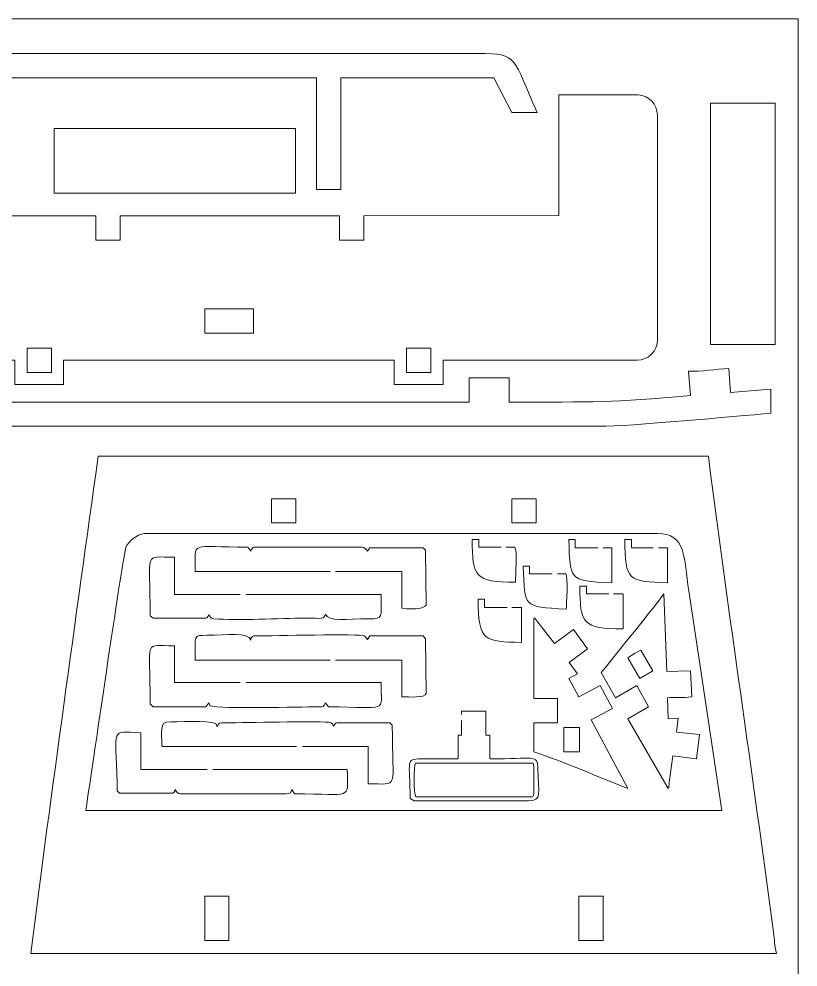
# Model space of a CAD drawing. Header units: centimetres. Extents: x -85 to 60, y -31 to -1.
# Drawn here: x -74.04 to -64.17, y -12.96 to -0.94 of the extents above; entities that cross this region are included whole.
import ezdxf

# ---------------------------------------------------------------- set-up
doc = ezdxf.new("R2010")
doc.units = ezdxf.units.CM
doc.header["$MEASUREMENT"] = 0
doc.layers.add('Camada 1', color=7, linetype='Continuous')

msp = doc.modelspace()

# ---------------------------------------------------------------- linework, layer by layer
at = {"layer": 'Camada 1', "color": 3, "lineweight": 0}
msp.add_lwpolyline([(-85.16834, -30.63638), (-64.16834, -30.63638), (-64.16834, -0.93638), (-85.16834, -0.93638), (-85.16834, -30.63638)], close=True, dxfattribs=at)
at = {"layer": 'Camada 1', "color": 3, "lineweight": 9}
for points, knots in [([(-68.10475, -1.68133), (-68.10475, -1.68133), (-68.02223, -1.68133), (-68.02223, -1.68133), (-68.02223, -1.68133), (-68.02223, -1.68133), (-67.79719, -2.12393), (-67.79719, -2.12393), (-67.79719, -2.12393), (-67.79719, -2.12393), (-67.47458, -2.12393), (-67.47458, -2.12393), (-67.47458, -2.12393), (-67.79017, -1.4296), (-67.69841, -1.37375), (-68.22476, -1.37375), (-68.22476, -1.37375), (-68.38317, -1.37375), (-77.20142, -1.37086), (-77.23452, -1.38875), (-77.23452, -1.38875), (-77.41687, -1.50551), (-77.44294, -1.65557), (-77.53459, -1.85388), (-77.53459, -1.85388), (-77.53459, -1.85388), (-77.66214, -2.12393), (-77.66214, -2.12393), (-77.66214, -2.12393), (-77.66214, -2.12393), (-77.33956, -2.12393), (-77.33956, -2.12393), (-77.33956, -2.12393), (-77.33956, -2.12393), (-77.11451, -1.68133), (-77.11451, -1.68133), (-77.11451, -1.68133), (-77.11451, -1.68133), (-75.00649, -1.68133), (-75.00649, -1.68133), (-75.00649, -1.68133), (-75.00649, -1.68133), (-75.00649, -3.09919), (-75.00649, -3.09919), (-75.00649, -3.09919), (-75.00649, -3.09919), (-74.69888, -3.09919), (-74.69888, -3.09919), (-74.69888, -3.09919), (-74.69888, -3.09919), (-74.69888, -1.68133), (-74.69888, -1.68133), (-74.69888, -1.68133), (-74.69888, -1.68133), (-70.27279, -1.68133), (-70.27279, -1.68133), (-70.27279, -1.68133), (-70.27279, -1.68133), (-70.27279, -3.09919), (-70.27279, -3.09919), (-70.27279, -3.09919), (-70.27279, -3.09919), (-69.96523, -3.09919), (-69.96523, -3.09919), (-69.96523, -3.09919), (-69.96523, -3.09919), (-69.96523, -1.68133), (-69.96523, -1.68133), (-69.96523, -1.68133), (-69.96523, -1.68133), (-68.10475, -1.68133), (-68.10475, -1.68133)], [0, 0, 0, 0, 0.05263158, 0.05263158, 0.05263158, 0.05263158, 0.10526316, 0.10526316, 0.10526316, 0.10526316, 0.15789474, 0.15789474, 0.15789474, 0.15789474, 0.21052632, 0.21052632, 0.21052632, 0.21052632, 0.26315789, 0.26315789, 0.26315789, 0.26315789, 0.31578947, 0.31578947, 0.31578947, 0.31578947, 0.36842105, 0.36842105, 0.36842105, 0.36842105, 0.42105263, 0.42105263, 0.42105263, 0.42105263, 0.47368421, 0.47368421, 0.47368421, 0.47368421, 0.52631579, 0.52631579, 0.52631579, 0.52631579, 0.57894737, 0.57894737, 0.57894737, 0.57894737, 0.63157895, 0.63157895, 0.63157895, 0.63157895, 0.68421053, 0.68421053, 0.68421053, 0.68421053, 0.73684211, 0.73684211, 0.73684211, 0.73684211, 0.78947368, 0.78947368, 0.78947368, 0.78947368, 0.84210526, 0.84210526, 0.84210526, 0.84210526, 0.89473684, 0.89473684, 0.89473684, 0.89473684, 1, 1, 1, 1]), ([(-74.0948, -5.57502), (-74.0948, -5.57502), (-73.47702, -5.57502), (-73.47702, -5.57502), (-73.47702, -5.57502), (-73.47702, -5.57502), (-73.47702, -5.26613), (-73.47702, -5.26613), (-73.47702, -5.26613), (-73.47702, -5.26613), (-69.28603, -5.26613), (-69.28603, -5.26613), (-69.28603, -5.26613), (-69.28603, -5.26613), (-69.28603, -5.57502), (-69.28603, -5.57502), (-69.28603, -5.57502), (-69.28603, -5.57502), (-68.66823, -5.57502), (-68.66823, -5.57502), (-68.66823, -5.57502), (-68.66823, -5.57502), (-68.66823, -5.26613), (-68.66823, -5.26613), (-68.66823, -5.26613), (-68.66823, -5.26613), (-66.20937, -5.26613), (-66.20937, -5.26613), (-66.20937, -5.26613), (-66.06646, -5.26552), (-65.94907, -5.14832), (-65.94907, -5.00518), (-65.94907, -5.00518), (-65.94907, -5.00518), (-65.94907, -2.1572), (-65.94907, -2.1572), (-65.94907, -2.1572), (-65.9575, -2.01238), (-66.04977, -1.91311), (-66.19325, -1.89808), (-66.19325, -1.89808), (-66.19325, -1.89808), (-67.20135, -1.89773), (-67.20135, -1.89773), (-67.20135, -1.89773), (-67.20135, -1.89773), (-67.20142, -3.42973), (-67.20142, -3.42973), (-67.20142, -3.42973), (-67.20142, -3.42973), (-69.67263, -3.43184), (-69.67263, -3.43184), (-69.67263, -3.43184), (-69.67263, -3.43184), (-69.67263, -3.74058), (-69.67263, -3.74058), (-69.67263, -3.74058), (-69.67263, -3.74058), (-69.98085, -3.74072), (-69.98085, -3.74072), (-69.98085, -3.74072), (-69.98085, -3.74072), (-69.98153, -3.43348), (-69.98153, -3.43348), (-69.98153, -3.43348), (-69.98153, -3.43348), (-72.75907, -3.43182), (-72.75907, -3.43182), (-72.75907, -3.43182), (-72.75907, -3.43182), (-72.76168, -3.74072), (-72.76168, -3.74072), (-72.76168, -3.74072), (-72.76168, -3.74072), (-73.07047, -3.74072), (-73.07047, -3.74072), (-73.07047, -3.74072), (-73.07047, -3.74072), (-73.07052, -3.4323), (-73.07052, -3.4323), (-73.07052, -3.4323), (-73.07052, -3.4323), (-75.5417, -3.4318), (-75.5417, -3.4318), (-75.5417, -3.4318), (-75.5417, -3.4318), (-75.5417, -1.89858), (-75.5417, -1.89858), (-75.5417, -1.89858), (-75.5417, -1.89858), (-76.56927, -1.90072), (-76.56927, -1.90072), (-76.56927, -1.90072), (-76.70036, -1.92522), (-76.7876, -2.03213), (-76.7876, -2.16664), (-76.7876, -2.16664), (-76.7876, -2.16664), (-76.78626, -5.03494), (-76.78626, -5.03494), (-76.78626, -5.03494), (-76.76577, -5.16955), (-76.66135, -5.26442), (-76.52918, -5.26613), (-76.52918, -5.26613), (-76.52918, -5.26613), (-74.0948, -5.26613), (-74.0948, -5.26613), (-74.0948, -5.26613), (-74.0948, -5.26613), (-74.0948, -5.57502), (-74.0948, -5.57502)], [0, 0, 0, 0, 0.03448276, 0.03448276, 0.03448276, 0.03448276, 0.06896552, 0.06896552, 0.06896552, 0.06896552, 0.10344828, 0.10344828, 0.10344828, 0.10344828, 0.13793103, 0.13793103, 0.13793103, 0.13793103, 0.17241379, 0.17241379, 0.17241379, 0.17241379, 0.20689655, 0.20689655, 0.20689655, 0.20689655, 0.24137931, 0.24137931, 0.24137931, 0.24137931, 0.27586207, 0.27586207, 0.27586207, 0.27586207, 0.31034483, 0.31034483, 0.31034483, 0.31034483, 0.34482759, 0.34482759, 0.34482759, 0.34482759, 0.37931034, 0.37931034, 0.37931034, 0.37931034, 0.4137931, 0.4137931, 0.4137931, 0.4137931, 0.44827586, 0.44827586, 0.44827586, 0.44827586, 0.48275862, 0.48275862, 0.48275862, 0.48275862, 0.51724138, 0.51724138, 0.51724138, 0.51724138, 0.55172414, 0.55172414, 0.55172414, 0.55172414, 0.5862069, 0.5862069, 0.5862069, 0.5862069, 0.62068966, 0.62068966, 0.62068966, 0.62068966, 0.65517241, 0.65517241, 0.65517241, 0.65517241, 0.68965517, 0.68965517, 0.68965517, 0.68965517, 0.72413793, 0.72413793, 0.72413793, 0.72413793, 0.75862069, 0.75862069, 0.75862069, 0.75862069, 0.79310345, 0.79310345, 0.79310345, 0.79310345, 0.82758621, 0.82758621, 0.82758621, 0.82758621, 0.86206897, 0.86206897, 0.86206897, 0.86206897, 0.89655172, 0.89655172, 0.89655172, 0.89655172, 0.93103448, 0.93103448, 0.93103448, 0.93103448, 1, 1, 1, 1]), ([(-64.4595, -4.93173), (-64.4595, -4.93173), (-64.4595, -5.06675), (-64.4595, -5.06675), (-64.4595, -5.06675), (-64.4595, -5.06675), (-65.27719, -5.06675), (-65.27719, -5.06675), (-65.27719, -5.06675), (-65.27719, -4.0465), (-65.27719, -3.02626), (-65.27719, -2.00601), (-65.27719, -2.00601), (-65.27719, -2.00601), (-64.4595, -2.00601), (-64.4595, -2.00601), (-64.4595, -2.00601), (-64.4595, -2.00601), (-64.4595, -4.93173), (-64.4595, -4.93173)], [0, 0, 0, 0, 0.16666667, 0.16666667, 0.16666667, 0.16666667, 0.33333333, 0.33333333, 0.33333333, 0.33333333, 0.5, 0.5, 0.5, 0.5, 0.66666667, 0.66666667, 0.66666667, 0.66666667, 1, 1, 1, 1]), ([(-70.67298, -2.32752), (-70.67298, -2.32752), (-70.53796, -2.32752), (-70.53796, -2.32752), (-70.53796, -2.32752), (-70.53796, -2.32752), (-70.53796, -3.14523), (-70.53796, -3.14523), (-70.53796, -3.14523), (-70.53796, -3.14523), (-73.59872, -3.14523), (-73.59872, -3.14523), (-73.59872, -3.14523), (-73.59872, -3.14523), (-73.59872, -2.32752), (-73.59872, -2.32752), (-73.59872, -2.32752), (-73.59872, -2.32752), (-70.67298, -2.32752), (-70.67298, -2.32752)], [0, 0, 0, 0, 0.16666667, 0.16666667, 0.16666667, 0.16666667, 0.33333333, 0.33333333, 0.33333333, 0.33333333, 0.5, 0.5, 0.5, 0.5, 0.66666667, 0.66666667, 0.66666667, 0.66666667, 1, 1, 1, 1]), ([(-79.76391, -5.4438), (-79.76391, -5.4438), (-79.76391, -5.39879), (-79.76391, -5.39879), (-79.76391, -5.39879), (-79.76391, -5.39879), (-79.25378, -5.42879), (-79.25378, -5.42879), (-79.25378, -5.42879), (-79.25378, -5.42879), (-79.27628, -5.73635), (-79.27628, -5.73635), (-79.27628, -5.73635), (-78.74646, -5.77346), (-78.29038, -5.79639), (-77.75341, -5.79639), (-77.75341, -5.79639), (-77.75341, -5.79639), (-77.11574, -5.79639), (-77.11574, -5.79639), (-77.11574, -5.79639), (-77.11574, -5.79639), (-77.11574, -5.48882), (-77.11574, -5.48882), (-77.11574, -5.48882), (-77.11574, -5.48882), (-76.60563, -5.48882), (-76.60563, -5.48882), (-76.60563, -5.48882), (-76.60563, -5.48882), (-76.60563, -5.79639), (-76.60563, -5.79639), (-76.60563, -5.79639), (-73.84994, -5.79639), (-71.09423, -5.79639), (-68.33854, -5.79639), (-68.33854, -5.79639), (-68.33854, -5.79639), (-68.33854, -5.48882), (-68.33854, -5.48882), (-68.33854, -5.48882), (-68.33854, -5.48882), (-67.8284, -5.48882), (-67.8284, -5.48882), (-67.8284, -5.48882), (-67.8284, -5.48882), (-67.8284, -5.79639), (-67.8284, -5.79639), (-67.8284, -5.79639), (-66.75741, -5.79639), (-66.52564, -5.80145), (-65.53283, -5.71385), (-65.53283, -5.71385), (-65.53283, -5.71385), (-65.55533, -5.40629), (-65.55533, -5.40629), (-65.55533, -5.40629), (-65.40055, -5.40629), (-65.20393, -5.38323), (-65.04524, -5.36878), (-65.04524, -5.36878), (-65.04524, -5.36878), (-65.02274, -5.67636), (-65.02274, -5.67636), (-65.02274, -5.67636), (-65.02274, -5.67636), (-64.51259, -5.63133), (-64.51259, -5.63133), (-64.51259, -5.63133), (-64.51259, -5.63133), (-64.51259, -5.93894), (-64.51259, -5.93894), (-64.51259, -5.93894), (-64.97074, -5.97479), (-66.29818, -6.10398), (-66.68812, -6.10398), (-66.68812, -6.10398), (-70.54408, -6.10398), (-74.40006, -6.10398), (-78.25602, -6.10398), (-78.25602, -6.10398), (-78.97104, -6.10398), (-79.70972, -5.96892), (-80.42409, -5.96892), (-80.42409, -5.96892), (-80.42409, -5.96892), (-80.42409, -5.66136), (-80.42409, -5.66136), (-80.42409, -5.66136), (-80.42409, -5.66136), (-79.7789, -5.70636), (-79.7789, -5.70636), (-79.7789, -5.70636), (-79.7789, -5.70636), (-79.76391, -5.4438), (-79.76391, -5.4438)], [0, 0, 0, 0, 0.04, 0.04, 0.04, 0.04, 0.08, 0.08, 0.08, 0.08, 0.12, 0.12, 0.12, 0.12, 0.16, 0.16, 0.16, 0.16, 0.2, 0.2, 0.2, 0.2, 0.24, 0.24, 0.24, 0.24, 0.28, 0.28, 0.28, 0.28, 0.32, 0.32, 0.32, 0.32, 0.36, 0.36, 0.36, 0.36, 0.4, 0.4, 0.4, 0.4, 0.44, 0.44, 0.44, 0.44, 0.48, 0.48, 0.48, 0.48, 0.52, 0.52, 0.52, 0.52, 0.56, 0.56, 0.56, 0.56, 0.6, 0.6, 0.6, 0.6, 0.64, 0.64, 0.64, 0.64, 0.68, 0.68, 0.68, 0.68, 0.72, 0.72, 0.72, 0.72, 0.76, 0.76, 0.76, 0.76, 0.8, 0.8, 0.8, 0.8, 0.84, 0.84, 0.84, 0.84, 0.88, 0.88, 0.88, 0.88, 0.92, 0.92, 0.92, 0.92, 1, 1, 1, 1]), ([(-64.54719, -12.79092), (-64.54719, -12.79092), (-64.44215, -12.79092), (-64.44215, -12.79092), (-64.44215, -12.79092), (-64.46721, -12.67821), (-64.46541, -12.63328), (-64.47968, -12.52087), (-64.47968, -12.52087), (-64.74573, -10.50664), (-65.0465, -8.49697), (-65.3049, -6.48183), (-65.3049, -6.48183), (-65.3049, -6.48183), (-73.03932, -6.48183), (-73.03932, -6.48183), (-73.03932, -6.48183), (-73.33038, -8.58382), (-73.62475, -10.68618), (-73.89453, -12.79092), (-73.89453, -12.79092), (-70.77876, -12.79092), (-67.66297, -12.79092), (-64.54719, -12.79092)], [0, 0, 0, 0, 0.14285714, 0.14285714, 0.14285714, 0.14285714, 0.28571429, 0.28571429, 0.28571429, 0.28571429, 0.42857143, 0.42857143, 0.42857143, 0.42857143, 0.57142857, 0.57142857, 0.57142857, 0.57142857, 0.71428571, 0.71428571, 0.71428571, 0.71428571, 1, 1, 1, 1]), ([(-65.95005, -7.46458), (-65.58459, -7.46458), (-65.61806, -7.75893), (-65.55244, -8.19228), (-65.55244, -8.19228), (-65.55244, -8.19228), (-65.13235, -10.97548), (-65.13235, -10.97548), (-65.13235, -10.97548), (-65.13235, -10.97548), (-73.19684, -10.97548), (-73.19684, -10.97548), (-73.19684, -10.97548), (-73.12387, -10.51754), (-72.74281, -7.84782), (-72.68673, -7.63714), (-72.68673, -7.63714), (-72.65838, -7.56375), (-72.55174, -7.47427), (-72.45417, -7.46458), (-72.45417, -7.46458), (-72.45417, -7.46458), (-70.93129, -7.46458), (-70.93129, -7.46458), (-70.93129, -7.46458), (-69.27087, -7.46458), (-67.61047, -7.46458), (-65.95005, -7.46458)], [0, 0, 0, 0, 0.125, 0.125, 0.125, 0.125, 0.25, 0.25, 0.25, 0.25, 0.375, 0.375, 0.375, 0.375, 0.5, 0.5, 0.5, 0.5, 0.625, 0.625, 0.625, 0.625, 0.75, 0.75, 0.75, 0.75, 1, 1, 1, 1])]:
    msp.add_open_spline(points, degree=3, knots=knots, dxfattribs=at)
at = {"layer": 'Camada 1', "lineweight": 9}
for points, knots in [([(-71.68724, -4.92368), (-71.68724, -4.92368), (-71.68724, -4.61478), (-71.68724, -4.61478), (-71.68724, -4.61478), (-71.68724, -4.61478), (-71.06944, -4.61478), (-71.06944, -4.61478), (-71.06944, -4.61478), (-71.06944, -4.61478), (-71.06944, -4.92368), (-71.06944, -4.92368), (-71.06944, -4.92368), (-71.06944, -4.92368), (-71.68724, -4.92368), (-71.68724, -4.92368)], [0, 0, 0, 0, 0.2, 0.2, 0.2, 0.2, 0.4, 0.4, 0.4, 0.4, 0.6, 0.6, 0.6, 0.6, 1, 1, 1, 1]), ([(-73.63146, -5.42057), (-73.63146, -5.42057), (-73.94036, -5.42057), (-73.94036, -5.42057), (-73.94036, -5.42057), (-73.94036, -5.42057), (-73.94036, -5.11168), (-73.94036, -5.11168), (-73.94036, -5.11168), (-73.94036, -5.11168), (-73.63146, -5.11168), (-73.63146, -5.11168), (-73.63146, -5.11168), (-73.63146, -5.11168), (-73.63146, -5.42057), (-73.63146, -5.42057)], [0, 0, 0, 0, 0.2, 0.2, 0.2, 0.2, 0.4, 0.4, 0.4, 0.4, 0.6, 0.6, 0.6, 0.6, 1, 1, 1, 1]), ([(-69.13157, -5.11168), (-69.13157, -5.11168), (-68.82268, -5.11168), (-68.82268, -5.11168), (-68.82268, -5.11168), (-68.82268, -5.11168), (-68.82268, -5.42057), (-68.82268, -5.42057), (-68.82268, -5.42057), (-68.82268, -5.42057), (-69.13157, -5.42057), (-69.13157, -5.42057), (-69.13157, -5.42057), (-69.13157, -5.42057), (-69.13157, -5.11168), (-69.13157, -5.11168)], [0, 0, 0, 0, 0.2, 0.2, 0.2, 0.2, 0.4, 0.4, 0.4, 0.4, 0.6, 0.6, 0.6, 0.6, 1, 1, 1, 1]), ([(-70.57868, -7.022), (-70.57868, -7.022), (-70.53368, -7.022), (-70.53368, -7.022), (-70.53368, -7.022), (-70.53368, -7.022), (-70.53368, -7.32956), (-70.53368, -7.32956), (-70.53368, -7.32956), (-70.53368, -7.32956), (-70.84128, -7.32956), (-70.84128, -7.32956), (-70.84128, -7.32956), (-70.84128, -7.32956), (-70.84128, -7.022), (-70.84128, -7.022), (-70.84128, -7.022), (-70.84128, -7.022), (-70.57868, -7.022), (-70.57868, -7.022)], [0, 0, 0, 0, 0.16666667, 0.16666667, 0.16666667, 0.16666667, 0.33333333, 0.33333333, 0.33333333, 0.33333333, 0.5, 0.5, 0.5, 0.5, 0.66666667, 0.66666667, 0.66666667, 0.66666667, 1, 1, 1, 1]), ([(-67.53292, -7.022), (-67.53292, -7.022), (-67.48792, -7.022), (-67.48792, -7.022), (-67.48792, -7.022), (-67.48792, -7.022), (-67.48792, -7.32956), (-67.48792, -7.32956), (-67.48792, -7.32956), (-67.48792, -7.32956), (-67.79552, -7.32956), (-67.79552, -7.32956), (-67.79552, -7.32956), (-67.79552, -7.32956), (-67.79552, -7.022), (-67.79552, -7.022), (-67.79552, -7.022), (-67.79552, -7.022), (-67.53292, -7.022), (-67.53292, -7.022)], [0, 0, 0, 0, 0.16666667, 0.16666667, 0.16666667, 0.16666667, 0.33333333, 0.33333333, 0.33333333, 0.33333333, 0.5, 0.5, 0.5, 0.5, 0.66666667, 0.66666667, 0.66666667, 0.66666667, 1, 1, 1, 1]), ([(-66.2426, -8.98748), (-66.2426, -8.98748), (-66.32514, -9.04), (-66.32514, -9.04), (-66.32514, -9.04), (-66.32514, -9.04), (-66.17509, -9.30258), (-66.17509, -9.30258), (-66.17509, -9.30258), (-66.17509, -9.30258), (-66.01005, -9.20502), (-66.01005, -9.20502), (-66.01005, -9.20502), (-66.01005, -9.20502), (-66.16009, -8.94247), (-66.16009, -8.94247), (-66.16009, -8.94247), (-66.16009, -8.94247), (-66.2426, -8.98748), (-66.2426, -8.98748)], [0, 0, 0, 0, 0.16666667, 0.16666667, 0.16666667, 0.16666667, 0.33333333, 0.33333333, 0.33333333, 0.33333333, 0.5, 0.5, 0.5, 0.5, 0.66666667, 0.66666667, 0.66666667, 0.66666667, 1, 1, 1, 1]), ([(-67.03782, -10.23278), (-67.03782, -10.23278), (-67.13534, -10.23278), (-67.13534, -10.23278), (-67.13534, -10.23278), (-67.13534, -10.23278), (-67.13534, -9.92522), (-67.13534, -9.92522), (-67.13534, -9.92522), (-67.13534, -9.92522), (-66.9403, -9.92522), (-66.9403, -9.92522), (-66.9403, -9.92522), (-66.9403, -9.92522), (-66.9403, -10.23278), (-66.9403, -10.23278), (-66.9403, -10.23278), (-66.9403, -10.23278), (-67.03782, -10.23278), (-67.03782, -10.23278)], [0, 0, 0, 0, 0.16666667, 0.16666667, 0.16666667, 0.16666667, 0.33333333, 0.33333333, 0.33333333, 0.33333333, 0.5, 0.5, 0.5, 0.5, 0.66666667, 0.66666667, 0.66666667, 0.66666667, 1, 1, 1, 1]), ([(-71.42641, -12.06326), (-71.42641, -12.06326), (-71.38141, -12.06326), (-71.38141, -12.06326), (-71.38141, -12.06326), (-71.38141, -12.06326), (-71.38141, -12.62589), (-71.38141, -12.62589), (-71.38141, -12.62589), (-71.38141, -12.62589), (-71.68898, -12.62589), (-71.68898, -12.62589), (-71.68898, -12.62589), (-71.68898, -12.62589), (-71.68898, -12.06326), (-71.68898, -12.06326), (-71.68898, -12.06326), (-71.68898, -12.06326), (-71.42641, -12.06326), (-71.42641, -12.06326)], [0, 0, 0, 0, 0.16666667, 0.16666667, 0.16666667, 0.16666667, 0.33333333, 0.33333333, 0.33333333, 0.33333333, 0.5, 0.5, 0.5, 0.5, 0.66666667, 0.66666667, 0.66666667, 0.66666667, 1, 1, 1, 1]), ([(-66.69272, -12.06326), (-66.69272, -12.06326), (-66.64022, -12.06326), (-66.64022, -12.06326), (-66.64022, -12.06326), (-66.64022, -12.06326), (-66.64022, -12.62589), (-66.64022, -12.62589), (-66.64022, -12.62589), (-66.64022, -12.62589), (-66.94779, -12.62589), (-66.94779, -12.62589), (-66.94779, -12.62589), (-66.94779, -12.62589), (-66.94779, -12.06326), (-66.94779, -12.06326), (-66.94779, -12.06326), (-66.94779, -12.06326), (-66.69272, -12.06326), (-66.69272, -12.06326)], [0, 0, 0, 0, 0.16666667, 0.16666667, 0.16666667, 0.16666667, 0.33333333, 0.33333333, 0.33333333, 0.33333333, 0.5, 0.5, 0.5, 0.5, 0.66666667, 0.66666667, 0.66666667, 0.66666667, 1, 1, 1, 1])]:
    msp.add_open_spline(points, degree=3, knots=knots, dxfattribs=at)
at = {"layer": 'Camada 1', "color": 2, "lineweight": 9}
for points, knots in [([(-70.09858, -7.94475), (-70.09858, -7.94475), (-71.80902, -7.94475), (-71.80902, -7.94475), (-71.80902, -7.94475), (-71.80902, -7.54168), (-71.89026, -7.63714), (-71.14136, -7.63714), (-71.14136, -7.63714), (-71.14136, -7.63714), (-71.10385, -7.68967), (-71.10385, -7.68967), (-71.10385, -7.68967), (-71.10385, -7.68967), (-71.10385, -7.67464), (-71.10385, -7.67464), (-71.10385, -7.67464), (-71.06294, -7.63381), (-71.10046, -7.63714), (-71.0063, -7.63714), (-71.0063, -7.63714), (-71.0063, -7.63714), (-69.69348, -7.63714), (-69.69348, -7.63714), (-69.69348, -7.63714), (-69.6613, -7.64112), (-69.64003, -7.66146), (-69.62596, -7.68967), (-69.62596, -7.68967), (-69.62596, -7.68967), (-69.59598, -7.64466), (-69.59598, -7.64466), (-69.59598, -7.64466), (-69.52664, -7.64466), (-68.92078, -7.64466), (-68.92078, -7.64466), (-68.92078, -7.64466), (-68.92078, -7.64466), (-68.8908, -7.67464), (-68.8908, -7.67464), (-68.8908, -7.67464), (-68.8908, -7.67464), (-68.88327, -8.37234), (-68.88327, -8.37234), (-68.88327, -8.37234), (-68.93481, -8.42384), (-69.01354, -8.42259), (-69.13084, -8.41736), (-69.13084, -8.41736), (-69.13084, -8.41736), (-69.19086, -8.40982), (-69.19086, -8.40982), (-69.19086, -8.40982), (-69.19086, -8.40982), (-69.19086, -7.94475), (-69.19086, -7.94475), (-69.19086, -7.94475), (-69.19086, -7.94475), (-70.03107, -7.94475), (-70.03107, -7.94475)], [0, 0, 0, 0, 0.0625, 0.0625, 0.0625, 0.0625, 0.125, 0.125, 0.125, 0.125, 0.1875, 0.1875, 0.1875, 0.1875, 0.25, 0.25, 0.25, 0.25, 0.3125, 0.3125, 0.3125, 0.3125, 0.375, 0.375, 0.375, 0.375, 0.4375, 0.4375, 0.4375, 0.4375, 0.5, 0.5, 0.5, 0.5, 0.5625, 0.5625, 0.5625, 0.5625, 0.625, 0.625, 0.625, 0.625, 0.6875, 0.6875, 0.6875, 0.6875, 0.75, 0.75, 0.75, 0.75, 0.8125, 0.8125, 0.8125, 0.8125, 0.875, 0.875, 0.875, 0.875, 1, 1, 1, 1]), ([(-67.87052, -7.63714), (-67.87052, -7.63714), (-67.758, -7.63714), (-67.758, -7.63714), (-67.758, -7.63714), (-67.72452, -7.6708), (-67.75052, -8.01913), (-67.75052, -8.07976), (-67.75052, -8.07976), (-68.26429, -8.07976), (-68.29812, -8.01564), (-68.29812, -7.53962), (-68.29812, -7.53962), (-68.29812, -7.53962), (-68.2156, -7.53962), (-68.2156, -7.53962), (-68.2156, -7.53962), (-68.2156, -7.53962), (-68.2156, -7.63714), (-68.2156, -7.63714), (-68.2156, -7.63714), (-68.2156, -7.63714), (-67.93054, -7.63714), (-67.93054, -7.63714)], [0, 0, 0, 0, 0.14285714, 0.14285714, 0.14285714, 0.14285714, 0.28571429, 0.28571429, 0.28571429, 0.28571429, 0.42857143, 0.42857143, 0.42857143, 0.42857143, 0.57142857, 0.57142857, 0.57142857, 0.57142857, 0.71428571, 0.71428571, 0.71428571, 0.71428571, 1, 1, 1, 1]), ([(-66.64022, -7.64466), (-66.64022, -7.64466), (-66.5277, -7.64466), (-66.5277, -7.64466), (-66.5277, -7.64466), (-66.5277, -7.64466), (-66.5277, -8.08725), (-66.5277, -8.08725), (-66.5277, -8.08725), (-67.10354, -8.07252), (-67.04629, -8.03347), (-67.07533, -7.53962), (-67.07533, -7.53962), (-67.07533, -7.53962), (-66.9928, -7.53962), (-66.9928, -7.53962), (-66.9928, -7.53962), (-66.9928, -7.53962), (-66.9928, -7.64466), (-66.9928, -7.64466), (-66.9928, -7.64466), (-66.9928, -7.64466), (-66.70773, -7.64466), (-66.70773, -7.64466)], [0, 0, 0, 0, 0.14285714, 0.14285714, 0.14285714, 0.14285714, 0.28571429, 0.28571429, 0.28571429, 0.28571429, 0.42857143, 0.42857143, 0.42857143, 0.42857143, 0.57142857, 0.57142857, 0.57142857, 0.57142857, 0.71428571, 0.71428571, 0.71428571, 0.71428571, 1, 1, 1, 1]), ([(-65.93504, -7.64466), (-65.93504, -7.64466), (-65.82253, -7.64466), (-65.82253, -7.64466), (-65.82253, -7.64466), (-65.82253, -7.64466), (-65.82253, -8.08725), (-65.82253, -8.08725), (-65.82253, -8.08725), (-66.31458, -8.07465), (-66.36265, -8.07081), (-66.36265, -7.53962), (-66.36265, -7.53962), (-66.36265, -7.53962), (-66.28012, -7.53962), (-66.28012, -7.53962), (-66.28012, -7.53962), (-66.28012, -7.53962), (-66.28012, -7.64466), (-66.28012, -7.64466), (-66.28012, -7.64466), (-66.28012, -7.64466), (-66.00255, -7.64466), (-66.00255, -7.64466)], [0, 0, 0, 0, 0.14285714, 0.14285714, 0.14285714, 0.14285714, 0.28571429, 0.28571429, 0.28571429, 0.28571429, 0.42857143, 0.42857143, 0.42857143, 0.42857143, 0.57142857, 0.57142857, 0.57142857, 0.57142857, 0.71428571, 0.71428571, 0.71428571, 0.71428571, 1, 1, 1, 1]), ([(-71.16386, -8.23729), (-71.16386, -8.23729), (-69.45343, -8.23729), (-69.45343, -8.23729), (-69.45343, -8.23729), (-69.45343, -8.54017), (-69.42212, -8.54487), (-69.60345, -8.54487), (-69.60345, -8.54487), (-69.89839, -8.54487), (-70.1233, -8.59074), (-70.15861, -8.48486), (-70.15861, -8.48486), (-70.18288, -8.55782), (-70.19569, -8.53736), (-70.41367, -8.53736), (-70.41367, -8.53736), (-70.74158, -8.53905), (-71.26423, -8.57007), (-71.57646, -8.54487), (-71.57646, -8.54487), (-71.6164, -8.53838), (-71.62568, -8.51386), (-71.63647, -8.49236), (-71.63647, -8.49236), (-71.66486, -8.54918), (-71.66367, -8.53736), (-71.77899, -8.53736), (-71.77899, -8.53736), (-71.77899, -8.53736), (-72.34165, -8.53736), (-72.34165, -8.53736), (-72.34165, -8.53736), (-72.34165, -8.53736), (-72.37915, -8.50736), (-72.37915, -8.50736), (-72.37915, -8.50736), (-72.37915, -7.66594), (-72.47446, -7.76466), (-72.07158, -7.76466), (-72.07158, -7.76466), (-72.07158, -7.76466), (-72.07158, -8.23729), (-72.07158, -8.23729), (-72.07158, -8.23729), (-72.07158, -8.23729), (-71.23887, -8.23729), (-71.23887, -8.23729)], [0, 0, 0, 0, 0.07692308, 0.07692308, 0.07692308, 0.07692308, 0.15384615, 0.15384615, 0.15384615, 0.15384615, 0.23076923, 0.23076923, 0.23076923, 0.23076923, 0.30769231, 0.30769231, 0.30769231, 0.30769231, 0.38461538, 0.38461538, 0.38461538, 0.38461538, 0.46153846, 0.46153846, 0.46153846, 0.46153846, 0.53846154, 0.53846154, 0.53846154, 0.53846154, 0.61538462, 0.61538462, 0.61538462, 0.61538462, 0.69230769, 0.69230769, 0.69230769, 0.69230769, 0.76923077, 0.76923077, 0.76923077, 0.76923077, 0.84615385, 0.84615385, 0.84615385, 0.84615385, 1, 1, 1, 1]), ([(-67.21788, -7.97473), (-67.21788, -7.97473), (-67.11283, -7.97473), (-67.11283, -7.97473), (-67.11283, -7.97473), (-67.07905, -8.00856), (-67.10535, -8.3634), (-67.10535, -8.42484), (-67.10535, -8.42484), (-67.67475, -8.38699), (-67.61986, -8.40717), (-67.65297, -7.87718), (-67.65297, -7.87718), (-67.65297, -7.87718), (-67.57044, -7.87718), (-67.57044, -7.87718), (-67.57044, -7.87718), (-67.57044, -7.87718), (-67.57044, -7.97473), (-67.57044, -7.97473), (-67.57044, -7.97473), (-67.57044, -7.97473), (-67.28539, -7.97473), (-67.28539, -7.97473)], [0, 0, 0, 0, 0.14285714, 0.14285714, 0.14285714, 0.14285714, 0.28571429, 0.28571429, 0.28571429, 0.28571429, 0.42857143, 0.42857143, 0.42857143, 0.42857143, 0.57142857, 0.57142857, 0.57142857, 0.57142857, 0.71428571, 0.71428571, 0.71428571, 0.71428571, 1, 1, 1, 1]), ([(-66.5052, -8.22979), (-66.5052, -8.22979), (-66.39265, -8.22979), (-66.39265, -8.22979), (-66.39265, -8.22979), (-66.39265, -8.22979), (-66.38515, -8.23729), (-66.38515, -8.23729), (-66.38515, -8.23729), (-66.38515, -8.23729), (-66.38515, -8.67237), (-66.38515, -8.67237), (-66.38515, -8.67237), (-66.89937, -8.67237), (-66.93277, -8.6081), (-66.93277, -8.13225), (-66.93277, -8.13225), (-66.93277, -8.13225), (-66.85028, -8.13225), (-66.85028, -8.13225), (-66.85028, -8.13225), (-66.85028, -8.13225), (-66.85028, -8.22979), (-66.85028, -8.22979), (-66.85028, -8.22979), (-66.85028, -8.22979), (-66.56518, -8.22979), (-66.56518, -8.22979)], [0, 0, 0, 0, 0.125, 0.125, 0.125, 0.125, 0.25, 0.25, 0.25, 0.25, 0.375, 0.375, 0.375, 0.375, 0.5, 0.5, 0.5, 0.5, 0.625, 0.625, 0.625, 0.625, 0.75, 0.75, 0.75, 0.75, 1, 1, 1, 1]), ([(-67.79552, -8.40232), (-67.79552, -8.40232), (-67.67547, -8.40232), (-67.67547, -8.40232), (-67.67547, -8.40232), (-67.67547, -8.40232), (-67.67547, -8.84497), (-67.67547, -8.84497), (-67.67547, -8.84497), (-68.14174, -8.83296), (-68.22313, -8.83801), (-68.22313, -8.2973), (-68.22313, -8.2973), (-68.22313, -8.2973), (-68.14059, -8.2973), (-68.14059, -8.2973), (-68.14059, -8.2973), (-68.14059, -8.2973), (-68.14059, -8.40232), (-68.14059, -8.40232), (-68.14059, -8.40232), (-68.14059, -8.40232), (-67.85554, -8.40232), (-67.85554, -8.40232)], [0, 0, 0, 0, 0.14285714, 0.14285714, 0.14285714, 0.14285714, 0.28571429, 0.28571429, 0.28571429, 0.28571429, 0.42857143, 0.42857143, 0.42857143, 0.42857143, 0.57142857, 0.57142857, 0.57142857, 0.57142857, 0.71428571, 0.71428571, 0.71428571, 0.71428571, 1, 1, 1, 1]), ([(-65.80002, -10.62288), (-65.80002, -10.62288), (-65.80752, -10.69041), (-65.80752, -10.69041), (-65.80752, -10.69041), (-65.80752, -10.69041), (-65.81499, -10.69041), (-65.81499, -10.69041), (-65.81499, -10.69041), (-65.81499, -10.69041), (-65.81499, -10.69791), (-65.81499, -10.69791), (-65.81499, -10.69791), (-65.81499, -10.69791), (-66.32514, -9.8127), (-66.32514, -9.8127), (-66.32514, -9.8127), (-66.32514, -9.8127), (-66.06256, -9.66265), (-66.06256, -9.66265), (-66.06256, -9.66265), (-66.06256, -9.66265), (-66.21261, -9.39258), (-66.21261, -9.39258), (-66.21261, -9.39258), (-66.21261, -9.39258), (-66.4827, -9.5501), (-66.4827, -9.5501), (-66.4827, -9.5501), (-66.4827, -9.5501), (-66.66272, -9.22753), (-66.66272, -9.22753), (-66.66272, -9.22753), (-66.39997, -8.89911), (-66.1205, -8.56183), (-65.86753, -8.22979), (-65.86753, -8.22979), (-65.86753, -8.22979), (-65.83002, -9.21254), (-65.83002, -9.21254), (-65.83002, -9.21254), (-65.83002, -9.21254), (-65.52994, -9.20502), (-65.52994, -9.20502), (-65.52994, -9.20502), (-65.52994, -9.20502), (-65.51492, -9.53512), (-65.51492, -9.53512), (-65.51492, -9.53512), (-65.6408, -9.55306), (-65.71161, -9.53164), (-65.82253, -9.5501), (-65.82253, -9.5501), (-65.82253, -9.5501), (-65.81499, -9.8127), (-65.81499, -9.8127), (-65.81499, -9.8127), (-65.81499, -9.8127), (-65.68747, -9.80518), (-65.68747, -9.80518), (-65.68747, -9.80518), (-65.68747, -9.80518), (-65.70997, -9.98523), (-65.70997, -9.98523), (-65.70997, -9.98523), (-65.70997, -9.98523), (-65.41742, -10.01523), (-65.41742, -10.01523), (-65.41742, -10.01523), (-65.41742, -10.01523), (-65.45493, -10.32279), (-65.45493, -10.32279), (-65.45493, -10.32279), (-65.45493, -10.32279), (-65.75502, -10.28532), (-65.75502, -10.28532), (-65.75502, -10.28532), (-65.75502, -10.28532), (-65.80002, -10.62288), (-65.80002, -10.62288)], [0, 0, 0, 0, 0.04761905, 0.04761905, 0.04761905, 0.04761905, 0.0952381, 0.0952381, 0.0952381, 0.0952381, 0.14285714, 0.14285714, 0.14285714, 0.14285714, 0.19047619, 0.19047619, 0.19047619, 0.19047619, 0.23809524, 0.23809524, 0.23809524, 0.23809524, 0.28571429, 0.28571429, 0.28571429, 0.28571429, 0.33333333, 0.33333333, 0.33333333, 0.33333333, 0.38095238, 0.38095238, 0.38095238, 0.38095238, 0.42857143, 0.42857143, 0.42857143, 0.42857143, 0.47619048, 0.47619048, 0.47619048, 0.47619048, 0.52380952, 0.52380952, 0.52380952, 0.52380952, 0.57142857, 0.57142857, 0.57142857, 0.57142857, 0.61904762, 0.61904762, 0.61904762, 0.61904762, 0.66666667, 0.66666667, 0.66666667, 0.66666667, 0.71428571, 0.71428571, 0.71428571, 0.71428571, 0.76190476, 0.76190476, 0.76190476, 0.76190476, 0.80952381, 0.80952381, 0.80952381, 0.80952381, 0.85714286, 0.85714286, 0.85714286, 0.85714286, 0.9047619, 0.9047619, 0.9047619, 0.9047619, 1, 1, 1, 1]), ([(-67.46541, -8.58988), (-67.46541, -8.58988), (-67.50292, -8.53736), (-67.50292, -8.53736), (-67.50292, -8.53736), (-67.50292, -8.53736), (-67.51795, -8.53736), (-67.51795, -8.53736), (-67.51795, -8.53736), (-67.51795, -8.53736), (-67.51795, -9.55764), (-67.51795, -9.55764), (-67.51795, -9.55764), (-67.51795, -9.55764), (-67.21788, -9.55764), (-67.21788, -9.55764), (-67.21788, -9.55764), (-67.21788, -9.55764), (-67.21788, -9.86518), (-67.21788, -9.86518), (-67.21788, -9.86518), (-67.21788, -9.86518), (-67.51795, -9.86518), (-67.51795, -9.86518), (-67.51795, -9.86518), (-67.51795, -9.86518), (-67.51795, -10.23278), (-67.51795, -10.23278), (-67.51795, -10.23278), (-67.1157, -10.36694), (-66.71912, -10.54524), (-66.32514, -10.69791), (-66.32514, -10.69791), (-66.32514, -10.69791), (-66.79027, -9.82768), (-66.79027, -9.82768), (-66.79027, -9.82768), (-66.79027, -9.82768), (-66.52017, -9.68516), (-66.52017, -9.68516), (-66.52017, -9.68516), (-66.52017, -9.68516), (-66.67774, -9.39258), (-66.67774, -9.39258), (-66.67774, -9.39258), (-66.67774, -9.39258), (-66.94779, -9.53512), (-66.94779, -9.53512), (-66.94779, -9.53512), (-66.94779, -9.53512), (-67.07533, -9.30258), (-67.07533, -9.30258), (-67.07533, -9.30258), (-67.07533, -9.30258), (-66.9628, -9.24254), (-66.9628, -9.24254), (-66.9628, -9.24254), (-66.9628, -9.24254), (-67.06783, -9.09999), (-67.06783, -9.09999), (-67.06783, -9.09999), (-67.06783, -9.09999), (-66.83528, -8.92744), (-66.83528, -8.92744), (-66.83528, -8.92744), (-66.83528, -8.92744), (-67.0153, -8.6799), (-67.0153, -8.6799), (-67.0153, -8.6799), (-67.0153, -8.6799), (-67.25539, -8.85993), (-67.25539, -8.85993), (-67.25539, -8.85993), (-67.25539, -8.85993), (-67.46541, -8.58988), (-67.46541, -8.58988)], [0, 0, 0, 0, 0.05, 0.05, 0.05, 0.05, 0.1, 0.1, 0.1, 0.1, 0.15, 0.15, 0.15, 0.15, 0.2, 0.2, 0.2, 0.2, 0.25, 0.25, 0.25, 0.25, 0.3, 0.3, 0.3, 0.3, 0.35, 0.35, 0.35, 0.35, 0.4, 0.4, 0.4, 0.4, 0.45, 0.45, 0.45, 0.45, 0.5, 0.5, 0.5, 0.5, 0.55, 0.55, 0.55, 0.55, 0.6, 0.6, 0.6, 0.6, 0.65, 0.65, 0.65, 0.65, 0.7, 0.7, 0.7, 0.7, 0.75, 0.75, 0.75, 0.75, 0.8, 0.8, 0.8, 0.8, 0.85, 0.85, 0.85, 0.85, 0.9, 0.9, 0.9, 0.9, 1, 1, 1, 1]), ([(-71.16386, -9.35508), (-70.59372, -9.35508), (-70.02357, -9.35508), (-69.45343, -9.35508), (-69.45343, -9.35508), (-69.45343, -9.75795), (-69.35046, -9.66265), (-70.1211, -9.66265), (-70.1211, -9.66265), (-70.1211, -9.66265), (-70.15861, -9.61012), (-70.15861, -9.61012), (-70.15861, -9.61012), (-70.18662, -9.66633), (-70.17342, -9.66265), (-70.25612, -9.66265), (-70.25612, -9.66265), (-70.47568, -9.66265), (-71.4887, -9.69189), (-71.62147, -9.64765), (-71.62147, -9.64765), (-71.62147, -9.64765), (-71.63647, -9.61012), (-71.63647, -9.61012), (-71.63647, -9.61012), (-71.63647, -9.61012), (-71.67396, -9.66265), (-71.67396, -9.66265), (-71.67396, -9.66265), (-71.67396, -9.66265), (-72.34165, -9.66265), (-72.34165, -9.66265), (-72.34165, -9.66265), (-72.34165, -9.66265), (-72.37915, -9.62515), (-72.37915, -9.62515), (-72.37915, -9.62515), (-72.37915, -8.76219), (-72.47475, -8.88997), (-72.07158, -8.88997), (-72.07158, -8.88997), (-72.07158, -8.88997), (-72.07158, -9.35508), (-72.07158, -9.35508), (-72.07158, -9.35508), (-72.07158, -9.35508), (-71.23887, -9.35508), (-71.23887, -9.35508)], [0, 0, 0, 0, 0.07692308, 0.07692308, 0.07692308, 0.07692308, 0.15384615, 0.15384615, 0.15384615, 0.15384615, 0.23076923, 0.23076923, 0.23076923, 0.23076923, 0.30769231, 0.30769231, 0.30769231, 0.30769231, 0.38461538, 0.38461538, 0.38461538, 0.38461538, 0.46153846, 0.46153846, 0.46153846, 0.46153846, 0.53846154, 0.53846154, 0.53846154, 0.53846154, 0.61538462, 0.61538462, 0.61538462, 0.61538462, 0.69230769, 0.69230769, 0.69230769, 0.69230769, 0.76923077, 0.76923077, 0.76923077, 0.76923077, 0.84615385, 0.84615385, 0.84615385, 0.84615385, 1, 1, 1, 1]), ([(-70.09858, -9.06999), (-70.66873, -9.06999), (-71.23887, -9.06999), (-71.80902, -9.06999), (-71.80902, -9.06999), (-71.80902, -8.75053), (-71.83893, -8.75491), (-71.65898, -8.75491), (-71.65898, -8.75491), (-71.40483, -8.75491), (-71.13902, -8.70901), (-71.10385, -8.81492), (-71.10385, -8.81492), (-71.10385, -8.81492), (-71.10385, -8.79242), (-71.10385, -8.79242), (-71.10385, -8.79242), (-71.06647, -8.75506), (-71.07727, -8.76243), (-71.0063, -8.76243), (-71.0063, -8.76243), (-70.86339, -8.76243), (-69.69746, -8.73409), (-69.66349, -8.76243), (-69.66349, -8.76243), (-69.66349, -8.76243), (-69.62596, -8.80744), (-69.62596, -8.80744), (-69.62596, -8.80744), (-69.62596, -8.80744), (-69.59598, -8.76243), (-69.59598, -8.76243), (-69.59598, -8.76243), (-69.52664, -8.76243), (-68.92078, -8.76243), (-68.92078, -8.76243), (-68.92078, -8.76243), (-68.92078, -8.76243), (-68.8908, -8.79992), (-68.8908, -8.79992), (-68.8908, -8.79992), (-68.8908, -8.79992), (-68.88327, -9.49012), (-68.88327, -9.49012), (-68.88327, -9.49012), (-68.89058, -9.55573), (-69.10191, -9.53512), (-69.19086, -9.53512), (-69.19086, -9.53512), (-69.19086, -9.53512), (-69.19086, -9.06999), (-69.19086, -9.06999), (-69.19086, -9.06999), (-69.19086, -9.06999), (-70.03107, -9.06999), (-70.03107, -9.06999)], [0, 0, 0, 0, 0.06666667, 0.06666667, 0.06666667, 0.06666667, 0.13333333, 0.13333333, 0.13333333, 0.13333333, 0.2, 0.2, 0.2, 0.2, 0.26666667, 0.26666667, 0.26666667, 0.26666667, 0.33333333, 0.33333333, 0.33333333, 0.33333333, 0.4, 0.4, 0.4, 0.4, 0.46666667, 0.46666667, 0.46666667, 0.46666667, 0.53333333, 0.53333333, 0.53333333, 0.53333333, 0.6, 0.6, 0.6, 0.6, 0.66666667, 0.66666667, 0.66666667, 0.66666667, 0.73333333, 0.73333333, 0.73333333, 0.73333333, 0.8, 0.8, 0.8, 0.8, 0.86666667, 0.86666667, 0.86666667, 0.86666667, 1, 1, 1, 1]), ([(-68.43314, -9.76018), (-68.43314, -9.76018), (-68.43314, -9.71516), (-68.43314, -9.71516), (-68.43314, -9.71516), (-68.43314, -9.71516), (-68.12559, -9.71516), (-68.12559, -9.71516), (-68.12559, -9.71516), (-68.12559, -9.71516), (-68.12559, -10.02272), (-68.12559, -10.02272), (-68.12559, -10.02272), (-68.12559, -10.02272), (-68.07308, -10.02272), (-68.07308, -10.02272), (-68.07308, -10.02272), (-68.07308, -10.02272), (-68.07308, -10.32279), (-68.07308, -10.32279), (-68.07308, -10.32279), (-67.52499, -10.32279), (-67.46541, -10.26214), (-67.46541, -10.44284), (-67.46541, -10.44284), (-67.46541, -10.76025), (-67.40464, -10.85544), (-67.58546, -10.85544), (-67.58546, -10.85544), (-67.58546, -10.85544), (-69.0333, -10.85544), (-69.0333, -10.85544), (-69.0333, -10.85544), (-69.0333, -10.85544), (-69.08583, -10.82544), (-69.08583, -10.82544), (-69.08583, -10.82544), (-69.08583, -10.34834), (-69.14944, -10.32279), (-68.95081, -10.32279), (-68.95081, -10.32279), (-68.95081, -10.32279), (-68.4782, -10.32279), (-68.4782, -10.32279), (-68.4782, -10.32279), (-68.4782, -10.32279), (-68.4782, -10.02272), (-68.4782, -10.02272), (-68.4782, -10.02272), (-68.4782, -10.02272), (-68.43314, -10.02272), (-68.43314, -10.02272), (-68.43314, -10.02272), (-68.43314, -10.02272), (-68.43314, -9.83521), (-68.43314, -9.83521)], [0, 0, 0, 0, 0.06666667, 0.06666667, 0.06666667, 0.06666667, 0.13333333, 0.13333333, 0.13333333, 0.13333333, 0.2, 0.2, 0.2, 0.2, 0.26666667, 0.26666667, 0.26666667, 0.26666667, 0.33333333, 0.33333333, 0.33333333, 0.33333333, 0.4, 0.4, 0.4, 0.4, 0.46666667, 0.46666667, 0.46666667, 0.46666667, 0.53333333, 0.53333333, 0.53333333, 0.53333333, 0.6, 0.6, 0.6, 0.6, 0.66666667, 0.66666667, 0.66666667, 0.66666667, 0.73333333, 0.73333333, 0.73333333, 0.73333333, 0.8, 0.8, 0.8, 0.8, 0.86666667, 0.86666667, 0.86666667, 0.86666667, 1, 1, 1, 1]), ([(-70.52619, -10.16527), (-70.52619, -10.16527), (-72.2291, -10.16527), (-72.2291, -10.16527), (-72.2291, -10.16527), (-72.2291, -10.10352), (-72.26756, -9.86503), (-72.17661, -9.85771), (-72.17661, -9.85771), (-72.05409, -9.84786), (-71.65126, -9.83781), (-71.54646, -9.87268), (-71.54646, -9.87268), (-71.54646, -9.87268), (-71.53144, -9.91772), (-71.53144, -9.91772), (-71.53144, -9.91772), (-71.51308, -9.8625), (-71.5033, -9.86518), (-71.42641, -9.86518), (-71.42641, -9.86518), (-71.12883, -9.86518), (-70.339, -9.84082), (-70.1136, -9.85771), (-70.1136, -9.85771), (-70.07377, -9.86415), (-70.06438, -9.88851), (-70.05358, -9.9102), (-70.05358, -9.9102), (-70.02511, -9.85335), (-70.0263, -9.86518), (-69.91102, -9.86518), (-69.91102, -9.86518), (-69.91102, -9.86518), (-69.3409, -9.86518), (-69.3409, -9.86518), (-69.3409, -9.86518), (-69.3409, -9.86518), (-69.31088, -9.8952), (-69.31088, -9.8952), (-69.31088, -9.8952), (-69.31088, -10.73673), (-69.21559, -10.63788), (-69.61848, -10.63788), (-69.61848, -10.63788), (-69.61848, -10.63788), (-69.61848, -10.16527), (-69.61848, -10.16527), (-69.61848, -10.16527), (-69.61848, -10.16527), (-70.45116, -10.16527), (-70.45116, -10.16527)], [0, 0, 0, 0, 0.07142857, 0.07142857, 0.07142857, 0.07142857, 0.14285714, 0.14285714, 0.14285714, 0.14285714, 0.21428571, 0.21428571, 0.21428571, 0.21428571, 0.28571429, 0.28571429, 0.28571429, 0.28571429, 0.35714286, 0.35714286, 0.35714286, 0.35714286, 0.42857143, 0.42857143, 0.42857143, 0.42857143, 0.5, 0.5, 0.5, 0.5, 0.57142857, 0.57142857, 0.57142857, 0.57142857, 0.64285714, 0.64285714, 0.64285714, 0.64285714, 0.71428571, 0.71428571, 0.71428571, 0.71428571, 0.78571429, 0.78571429, 0.78571429, 0.78571429, 0.85714286, 0.85714286, 0.85714286, 0.85714286, 1, 1, 1, 1]), ([(-71.58394, -10.45785), (-71.58394, -10.45785), (-69.88102, -10.45785), (-69.88102, -10.45785), (-69.88102, -10.45785), (-69.88102, -10.86091), (-69.7998, -10.76542), (-70.54869, -10.76542), (-70.54869, -10.76542), (-70.54869, -10.76542), (-70.5862, -10.71292), (-70.5862, -10.71292), (-70.5862, -10.71292), (-70.5862, -10.77639), (-70.65032, -10.76542), (-70.68372, -10.76542), (-70.68372, -10.76542), (-70.68372, -10.76542), (-71.99658, -10.76542), (-71.99658, -10.76542), (-71.99658, -10.76542), (-72.02878, -10.76145), (-72.04989, -10.74117), (-72.06409, -10.71292), (-72.06409, -10.71292), (-72.07797, -10.76853), (-72.0833, -10.75792), (-72.19911, -10.75792), (-72.19911, -10.75792), (-72.19911, -10.75792), (-72.76927, -10.75792), (-72.76927, -10.75792), (-72.76927, -10.75792), (-72.81274, -10.71439), (-72.79726, -10.74667), (-72.79926, -10.62288), (-72.79926, -10.62288), (-72.80941, -9.91684), (-72.90172, -9.97159), (-72.49918, -9.99273), (-72.49918, -9.99273), (-72.49918, -9.99273), (-72.49918, -10.45785), (-72.49918, -10.45785), (-72.49918, -10.45785), (-72.49918, -10.45785), (-71.65898, -10.45785), (-71.65898, -10.45785)], [0, 0, 0, 0, 0.07692308, 0.07692308, 0.07692308, 0.07692308, 0.15384615, 0.15384615, 0.15384615, 0.15384615, 0.23076923, 0.23076923, 0.23076923, 0.23076923, 0.30769231, 0.30769231, 0.30769231, 0.30769231, 0.38461538, 0.38461538, 0.38461538, 0.38461538, 0.46153846, 0.46153846, 0.46153846, 0.46153846, 0.53846154, 0.53846154, 0.53846154, 0.53846154, 0.61538462, 0.61538462, 0.61538462, 0.61538462, 0.69230769, 0.69230769, 0.69230769, 0.69230769, 0.76923077, 0.76923077, 0.76923077, 0.76923077, 0.84615385, 0.84615385, 0.84615385, 0.84615385, 1, 1, 1, 1])]:
    msp.add_open_spline(points, degree=3, knots=knots, dxfattribs=at)
at = {"layer": 'Camada 1', "color": 1, "lineweight": 9}
msp.add_open_spline([(-67.52544, -10.37533), (-67.50842, -10.40944), (-67.51795, -10.54486), (-67.51795, -10.58539), (-67.51795, -10.58539), (-67.51795, -10.82622), (-67.4978, -10.80294), (-67.60047, -10.80294), (-67.60047, -10.80294), (-68.07058, -10.80294), (-68.54068, -10.80294), (-69.0108, -10.80294), (-69.0108, -10.80294), (-69.04399, -10.76974), (-69.03602, -10.41076), (-69.01832, -10.37533), (-69.01832, -10.37533), (-69.01832, -10.37533), (-67.52544, -10.37533), (-67.52544, -10.37533)], degree=3, knots=[0, 0, 0, 0, 0.16666667, 0.16666667, 0.16666667, 0.16666667, 0.33333333, 0.33333333, 0.33333333, 0.33333333, 0.5, 0.5, 0.5, 0.5, 0.66666667, 0.66666667, 0.66666667, 0.66666667, 1, 1, 1, 1], dxfattribs=at)

doc.saveas('drawing.dxf')
